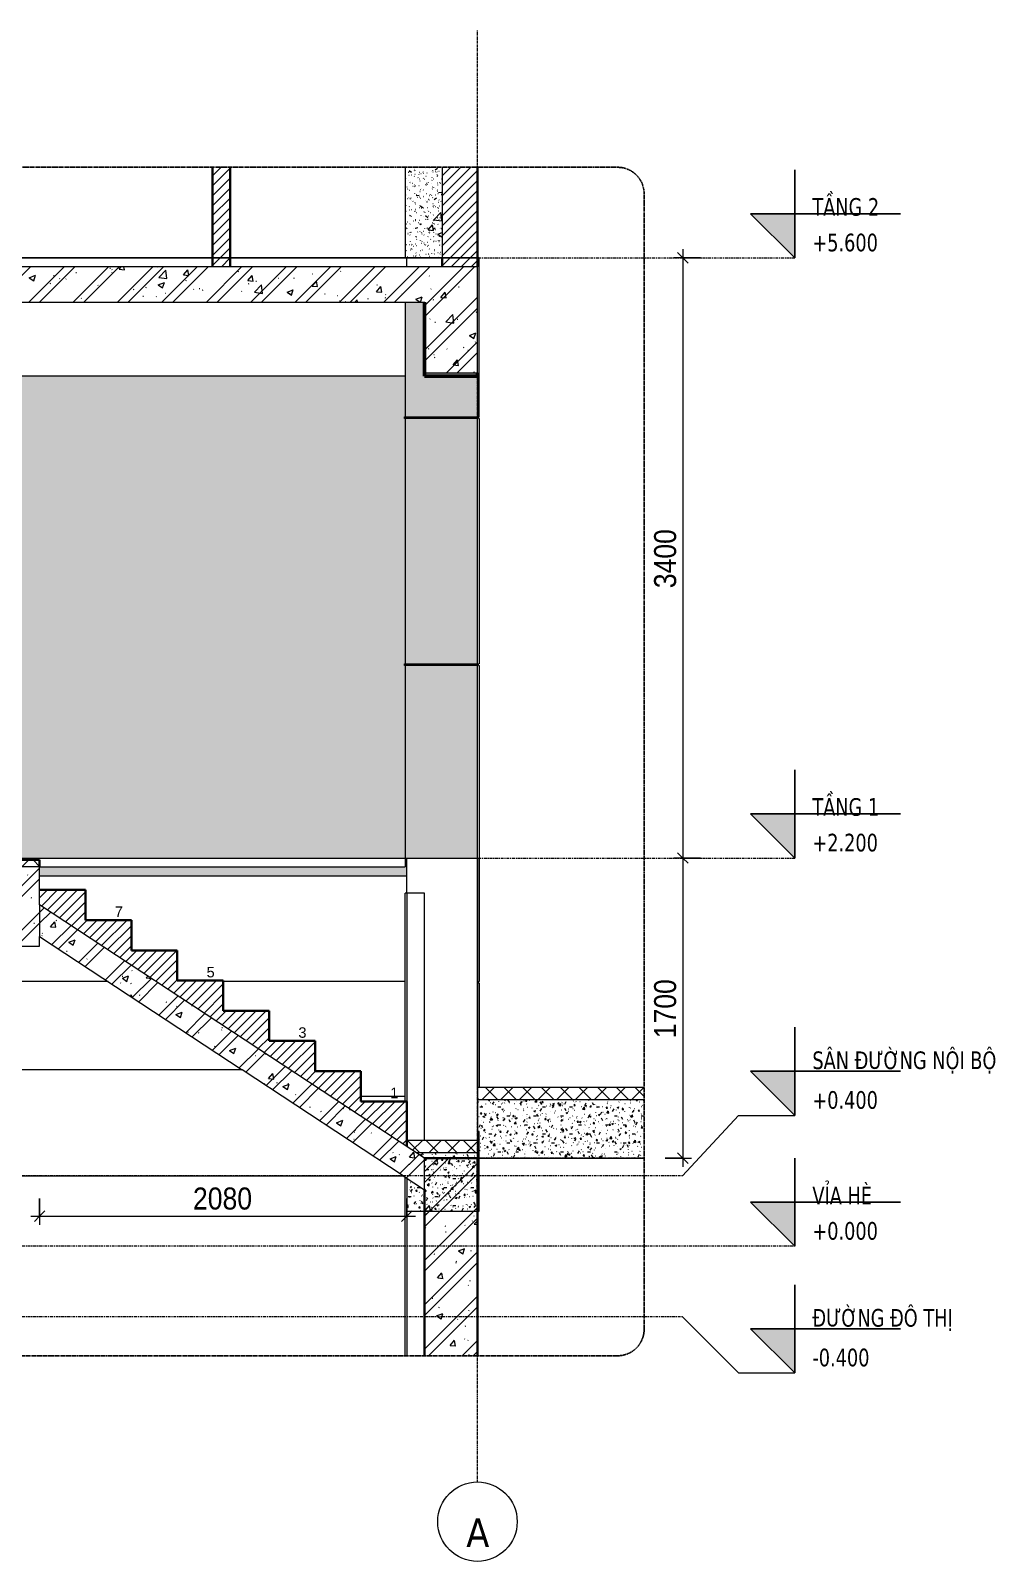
# Model space of a CAD drawing. Header units: millimetres. Extents: x 74302 to 149682, y -1785 to 49068.
# Drawn here: x 133990 to 139455, y -1785 to 6888 of the extents above; entities that cross this region are included whole.
import ezdxf

# ---------------------------------------------------------------- set-up
doc = ezdxf.new("R2010")
doc.units = ezdxf.units.MM
for name, pattern in [('Centre', [31.75, 6.35, -4.7625, 15.875, -4.7625]), ('Demolished', [7.14375, 4.7625, -2.38125]), ('Grid Line', [22.225, 12.7, -3.175, 3.175, -3.175]), ('Hidden', [7.14375, 4.7625, -2.38125]), ('IMPORT-CENTER _2_', [40.64, 25.4, -5.08, 5.08, -5.08])]:
    doc.linetypes.add(name, pattern=pattern)
for name, color, linetype, lineweight in [('0-3', 90, 'Continuous', 5), ('A-ANNO-DIMS', 211, 'Continuous', 9), ('A-ANNO-DIMS-50', 211, 'Continuous', 9), ('A-DETL-DEMO', 6, 'Demolished', 18), ('A-DETL-GENF', 92, 'Continuous', 18), ('A-DETL-GENF-3', 92, 'Hidden', 25), ('A-DETL-GENF-4', 9, 'Continuous', 18), ('A-DETL-THIN', 151, 'Continuous', 18), ('A-FLOR-1', 7, 'Continuous', 18), ('A-FLOR-FNSH-1', 250, 'Continuous', 35), ('A-FLOR-FNSH-2', 7, 'Continuous', 18), ('A-FLOR-LEVL', 51, 'Continuous', 9), ('A-FLOR-LEVL-1', 51, 'Continuous', 25), ('A-FLOR-LEVL-2', 51, 'Centre', 9), ('A-FLOR-MCUT', 51, 'Continuous', 18), ('A-FLOR-PATT-2', 8, 'Continuous', 18), ('A-WALL', 113, 'Continuous', 18), ('A-WALL-2', 250, 'Continuous', 35), ('A-WALL-FNSH-1', 7, 'Continuous', 18), ('A-WALL-PATT-1', 9, 'Continuous', 18), ('A-WALL-PATT-3', 111, 'Continuous', 18), ('A-WALL-PATT-4', 255, 'Continuous', 5), ('A-WALL-PATT-5', 254, 'Continuous', 18), ('G-IMPT', 8, 'Continuous', 18), ('G-IMPT-4', 8, 'IMPORT-CENTER _2_', 18), ('I-WALL', 2, 'Continuous', 18), ('M-EQPM', 50, 'Continuous', 18), ('M-EQPM-2', 50, 'Continuous', 25), ('S-BEAM-1', 71, 'Continuous', 5), ('S-BEAM-2', 7, 'Continuous', 18), ('S-BEAM-3', 10, 'Continuous', 50), ('S-COLS-5', 7, 'Continuous', 18), ('S-GRID-1', 1, 'Grid Line', 9), ('S-GRID-IDEN', 1, 'Continuous', 9), ('S-STRS', 31, 'Continuous', 18), ('S-STRS-1', 31, 'Continuous', 35), ('S-STRS-ANNO', 31, 'Continuous', 18)]:
    doc.layers.add(name, color=color, linetype=linetype, lineweight=lineweight)
doc.styles.add('Arial_1', font='arial.ttf', dxfattribs={"height": 59.53})
doc.styles.add('Tahoma_B', font='tahomabd.ttf', dxfattribs={"height": 162.5})
doc.styles.add('Tahoma_B_1', font='tahomabd.ttf', dxfattribs={"width": 0.85, "height": 100})
doc.styles.add('UTM Avo', font='', dxfattribs={"width": 0.9, "height": 125})
doc.styles.get('UTM Avo').set_extended_font_data('UTM Avo')
doc.dimstyles.new('1_Dim_chi_tiet_2_5', dxfattribs={"dimscale": 304.8, "dimtxt": 124.912619, "dimasz": 0.19685, "dimexe": 0.164042, "dimexo": 0.0625, "dimgap": 0.016404, "dimtad": 1, "dimdec": 0, "dimrnd": 5, "dimzin": 0, "dimdsep": 46, "dimtxsty": 'UTM Avo', "dimblk1": 'OBLIQUE', "dimblk2": 'OBLIQUE', "dimsah": 1, "dimcen": 0.09, "dimdle": 0.164042, "dimazin": 0, "dimtfac": 1, "dimtdec": 4, "dimtix": 1, "dimtmove": 0, "dimatfit": 3, "dimfxl": 0.328084, "dimfxlon": 1, "dimtvp": 1, "dimtolj": 1, "dimtzin": 0, "dimarcsym": 2})
pattern_1 = [(50, (-19712.72, 15725), (364.368, -31.8783), [38.1, -419.1]), (355, (-19712.7, 15725), (-70.486, 382.113), [30.48, -335.28]), (100.451, (-19682.35, 15722.34), (293.885, 350.233), [32.38, -356.18]), (46.184, (-19712.7, 15826.6), (542.158, -84.086), [57.15, -628.65]), (96.636, (-19667.54, 15819.6), (474.805, 494.855), [48.57, -534.27]), (351.184, (-19712.7, 15826.6), (474.81, 494.85), [45.72, -502.92]), (21, (-19661.92, 15801.2), (303.2285, -204.5305), [38.1, -419.1]), (326, (-19661.9, 15801.2), (123.604, 368.376), [30.48, -335.28]), (71.451, (-19636.65, 15784.16), (426.834, 163.843), [32.38, -356.18]), (37.5, (-19712.72, 15725), (6.1766, 169.1102), [3.353, -327.863, 3.353, -337.007, -336.55]), (37.5, (-19712.72, 15725), (6.1766, 169.1102), [-671.576, 3.353, -333.197]), (7.5, (-19712.72, 15725), (133.6389, 200.3615), [3.353, -190.703, 3.353, -320.243, -128.27]), (7.5, (-19712.72, 15725), (133.6389, 200.3615), [-517.652, 3.353, -124.917]), (327.5, (-19826, 15725), (271.1818, -11.4584), [3.353, -123.647, 3.353, -392.887, -525.78]), (327.5, (-19826, 15725), (271.1818, -11.4584), [-523.24, 3.353, -522.427]), (317.5, (-19876.8, 15725), (296.2585, 50.853), [3.353, -161.747, 3.353, -259.791, -373.38]), (317.5, (-19876.8, 15725), (296.2585, 50.853), [-428.244, 3.353, -370.027]), (45, (-19712.72, 15725), (-125.7236, 125.7236), []), (45, (-19712.72, 15915.5), (-125.7236, 125.7236), [])]
pattern_2 = [(45, (134045.125, 15725), (-28.28427, 28.28427), [])]
pattern_3 = [(45, (134045.125, 15725), (-53.033, 53.033), []), (135, (134045.125, 15725), (-53.033, -53.033), [])]
pattern_4 = [(0, (134045.125, 15725), (203.2, 50.8), [16.764, -135.636, 16.764, -135.636, -812.8]), (0, (134045.125, 15725), (203.2, 50.8), [-304.8, 16.764, -288.036, 16.764, -135.636, -355.6]), (0, (134045.125, 15725), (203.2, 50.8), [-762, 16.764, -84.836, 16.764, -237.236]), (120, (134121.325, 15750.4), (-145.59409, 150.57636), [16.764, -135.636, 16.764, -135.636, -812.8]), (120, (134121.325, 15750.4), (-145.59409, 150.57636), [-304.8, 16.764, -288.036, 16.764, -135.636, -355.6]), (120, (134121.325, 15750.4), (-145.59409, 150.57636), [-762, 16.764, -84.836, 16.764, -237.236]), (240, (134146.725, 15852), (-57.60591, -201.37636), [16.764, -135.636, 16.764, -135.636, -812.8]), (240, (134146.725, 15852), (-57.60591, -201.37636), [-304.8, 16.764, -288.036, 16.764, -135.636, -355.6]), (240, (134146.725, 15852), (-57.60591, -201.37636), [-762, 16.764, -84.836, 16.764, -237.236])]
pattern_5 = [(50, (134045.125, 15725), (91.09195, -7.96922), [9.525, -104.775]), (355, (134045.12, 15725), (-17.6212, 95.5283), [7.62, -83.82]), (100.451, (134052.72, 15724.34), (73.47134, 87.55785), [8.095, -89.045]), (46.184, (134045.12, 15750.4), (135.5398, -21.0213), [14.287, -157.162]), (96.636, (134056.42, 15748.65), (118.7017, 123.7142), [12.143, -133.568]), (351.184, (134045.12, 15750.4), (118.7029, 123.713), [11.43, -125.73]), (21, (134057.825, 15744.05), (75.80726, -51.1323), [9.525, -104.775]), (326, (134057.82, 15744.05), (30.9012, 92.09387), [7.62, -83.82]), (71.451, (134064.14, 15739.79), (106.70837, 40.9602), [8.095, -89.045]), (37.5, (134045.125, 15725), (1.54416, 42.27754), [1.676, -81.128, 1.676, -83.414, -84.137]), (37.5, (134045.125, 15725), (1.54416, 42.27754), [-167.894, 1.676, -82.461]), (7.5, (134045.125, 15725), (33.40972, 50.09037), [1.676, -46.838, 1.676, -79.223, -32.067]), (7.5, (134045.125, 15725), (33.40972, 50.09037), [-129.413, 1.676, -30.391]), (327.5, (134016.804, 15725), (67.79551, -2.864035), [1.676, -30.074, 1.676, -97.384, -131.445]), (327.5, (134016.804, 15725), (67.79551, -2.864035), [-130.81, 1.676, -129.769]), (317.5, (134004.104, 15725), (74.06478, 12.71375), [1.676, -39.599, 1.676, -64.11, -93.345]), (317.5, (134004.104, 15725), (74.06478, 12.71375), [-107.061, 1.676, -91.669])]
pattern_6 = [(50, (134045.12, 15725), (364.368, -31.8783), [38.1, -419.1]), (355, (134045.12, 15725), (-70.486, 382.113), [30.48, -335.28]), (100.451, (134075.5, 15722.34), (293.885, 350.233), [32.38, -356.18]), (46.184, (134045.12, 15826.6), (542.158, -84.086), [57.15, -628.65]), (96.636, (134090.3, 15819.6), (474.805, 494.855), [48.57, -534.27]), (351.184, (134045.1, 15826.6), (474.81, 494.85), [45.72, -502.92]), (21, (134095.92, 15801.2), (303.2285, -204.5305), [38.1, -419.1]), (326, (134095.92, 15801.2), (123.604, 368.376), [30.48, -335.28]), (71.451, (134121.2, 15784.16), (426.834, 163.843), [32.38, -356.18]), (37.5, (134045.12, 15725), (6.1766, 169.1102), [3.353, -327.863, 3.353, -337.007, -336.55]), (37.5, (134045.12, 15725), (6.1766, 169.1102), [-671.576, 3.353, -333.197]), (7.5, (134045.12, 15725), (133.6389, 200.3615), [3.353, -190.703, 3.353, -320.243, -128.27]), (7.5, (134045.12, 15725), (133.6389, 200.3615), [-517.652, 3.353, -124.917]), (327.5, (133931.84, 15725), (271.1818, -11.4584), [3.353, -123.647, 3.353, -392.887, -525.78]), (327.5, (133931.84, 15725), (271.1818, -11.4584), [-523.24, 3.353, -522.427]), (317.5, (133881.04, 15725), (296.2585, 50.853), [3.353, -161.747, 3.353, -259.791, -373.38]), (317.5, (133881.04, 15725), (296.2585, 50.853), [-428.244, 3.353, -370.027]), (45, (134045.12, 15725), (-125.7236, 125.7236), []), (45, (134045.12, 15915.5), (-125.7236, 125.7236), [])]

# ---------------------------------------------------------------- blocks, each defined once
blk = doc.blocks.new('NCV_TKTC_KET CAU_rvt-6-TKCS_SẢNH - BẬC CẤP 4 - MẶT CẮT')
at = {"layer": 'A-WALL-PATT-1'}
h = blk.add_hatch(dxfattribs=at)
h.set_pattern_fill('FP_27', color=256, style=0, pattern_type=2)
h.set_pattern_definition(pattern_1)
h.paths.add_polyline_path([(-17236.9, -620), (-17236.9, 500), (-17536.9, 500), (-17536.9, -620)])
h = blk.add_hatch(dxfattribs=at)
h.set_pattern_fill('FP_27', color=256, style=0, pattern_type=2)
h.set_pattern_definition(pattern_1)
h.paths.add_polyline_path([(-17236.9, -620), (-17236.9, 500), (-17536.9, 500), (-17536.9, -620)])
at = {"layer": 'S-BEAM-1'}
blk.add_hatch(color=256, dxfattribs=at).paths.add_polyline_path([(-17535.3, 4930), (-17236.9, 4930), (-17236.9, 4950), (-17535.3, 4950), (-17535.3, 5350), (-17536.9, 5350), (-17536.9, 4930)])
at = {"layer": 'A-FLOR-1'}
blk.add_line((-17896.9, 850), (-17646.9, 850), dxfattribs=at)
at = {"layer": 'A-WALL-2'}
for p, q in [((-17236.9, 500), (-17536.9, 500)), ((-17236.9, -620), (-17236.9, 500)), ((-17536.9, 320.4), (-17536.9, -620))]:
    blk.add_line(p, q, dxfattribs=at)
at = {"layer": 'S-BEAM-2'}
for p, q in [((-17646.9, 4930), (-21276.9, 4930)), ((-19716.9, 2100), (-17636.9, 2100)), ((-19329.3, 1500), (-21290.3, 1500)), ((-17646.9, 1500), (-18676.9, 1500))]:
    blk.add_line(p, q, dxfattribs=at)
at = {"layer": 'S-BEAM-3'}
for p, q in [((-17536.9, 5350), (-17536.9, 4930)), ((-17236.9, 4930), (-17236.9, 4950)), ((-17536.9, 4930), (-17236.9, 4930))]:
    blk.add_line(p, q, dxfattribs=at)
at = {"layer": 'S-COLS-5'}
for p, q in [((-17636.9, 5550), (-17636.9, 5600)), ((-17636.9, 2000), (-17636.9, 2200)), ((-17236.9, 2200), (-17236.9, 900))]:
    blk.add_line(p, q, dxfattribs=at)
blk = doc.blocks.new('TKTC_XREF_251221_MB TANG 2-7 - TKTC_XREF_260130_MB TANG 2-5_dwg_THU NUOC - THU NUOC-444531-TKCS_MB TẦNG 1-4746804-TKCS_SẢNH - BẬC CẤP 4 - MẶT CẮT')
at = {"layer": 'G-IMPT'}
for p, q in [((-20540.7, 5600), (-20690.7, 5600)), ((-20690.7, 5600), (-20540.7, 5600)), ((-20565.7, 5600), (-20665.7, 5600)), ((-20665.7, 5600), (-20565.7, 5600)), ((-20649.7, 5600), (-20655.7, 5600)), ((-20655.7, 5600), (-20649.7, 5600)), ((-20643.4, 5600), (-20637.4, 5600)), ((-20637.4, 5600), (-20643.4, 5600)), ((-20630.9, 5600), (-20624.9, 5600)), ((-20624.9, 5600), (-20630.9, 5600)), ((-20618.9, 5600), (-20612.9, 5600)), ((-20612.9, 5600), (-20618.9, 5600)), ((-20618.9, 5600), (-20612.9, 5600)), ((-20612.9, 5600), (-20618.9, 5600)), ((-20615.7, 5600), (-20615.7, 5600)), ((-20615.7, 5600), (-20615.7, 5600)), ((-20615.7, 5600), (-20615.7, 5600)), ((-20615.7, 5600), (-20615.7, 5600)), ((-20600.5, 5600), (-20606.5, 5600)), ((-20606.5, 5600), (-20600.5, 5600)), ((-20588, 5600), (-20594, 5600)), ((-20594, 5600), (-20588, 5600)), ((-20581.6, 5600), (-20575.6, 5600)), ((-20575.6, 5600), (-20581.6, 5600))]:
    blk.add_line(p, q, dxfattribs=at)
blk = doc.blocks.new('TKTC_XREF_251221_MB TANG 2-7 - TKTC_XREF_260130_MB TANG 2-5_dwg_$cc-4746806-TKCS_SẢNH - BẬC CẤP 4 - MẶT CẮT')
at = {"layer": 'G-IMPT-4'}
for p, q in [((-17590.7, 5600), (-17469.6, 5600)), ((-17529.8, 5600), (-17530.6, 5600))]:
    blk.add_line(p, q, dxfattribs=at)
at = {"layer": 'M-EQPM'}
for p, q in [((-17529.9, 5600), (-17530.5, 5600)), ((-17530.5, 5600), (-17530.2, 5600)), ((-17530.2, 5600), (-17529.9, 5600)), ((-17485.2, 5600), (-17485.2, 5600))]:
    blk.add_line(p, q, dxfattribs=at)
blk = doc.blocks.new('TKTC_XREF_251221_MB TANG 2-7 - TKTC_XREF_260130_MB TANG 2-5_dwg_CUM U_DN100-4746796-TKCS_SẢNH - BẬC CẤP 4 - MẶT CẮT')
at = {"layer": 'G-IMPT'}
for p, q in [((-17527.9, 5600), (-17528.6, 5600)), ((-17528, 5600), (-17528.6, 5600)), ((-17527.9, 5600), (-17528.6, 5600)), ((-17477.3, 5600), (-17528.6, 5600)), ((-17476.6, 5600), (-17527.9, 5600)), ((-17475.8, 5600), (-17472, 5600)), ((-17475.8, 5600), (-17472, 5600)), ((-17475.1, 5600), (-17471.3, 5600)), ((-17475.1, 5600), (-17471.3, 5600)), ((-17472, 5600), (-17472, 5600)), ((-17472, 5600), (-17471.9, 5600)), ((-17472, 5600), (-17472, 5600)), ((-17471.3, 5600), (-17471.3, 5600)), ((-17471.3, 5600), (-17471.3, 5600)), ((-17471.3, 5600), (-17471.3, 5600)), ((-17471.2, 5600), (-17471.2, 5600)), ((-17470.6, 5600), (-17470.5, 5600)), ((-17469.7, 5600), (-17469.7, 5600)), ((-17469, 5600), (-17469, 5600)), ((-17468.2, 5600), (-17468.2, 5600)), ((-17467.5, 5600), (-17467.5, 5600)), ((-17466.2, 5600), (-17466.9, 5600)), ((-17466.9, 5600), (-17466.2, 5600)), ((-17466.3, 5600), (-17465.5, 5600)), ((-17465.5, 5600), (-17466.2, 5600)), ((-17466.2, 5600), (-17466.2, 5600)), ((-17465.5, 5600), (-17465.5, 5600))]:
    blk.add_line(p, q, dxfattribs=at)
at = {"layer": 'G-IMPT', "flags": 128}
for points in [[(-17477.3, 5600), (-17528.6, 5600), (-17528.6, 5600)], [(-17476.6, 5600), (-17527.9, 5600), (-17528, 5600)], [(-17475.8, 5600), (-17475.8, 5600), (-17477.3, 5600), (-17477.2, 5600), (-17475.7, 5600), (-17475.7, 5600)], [(-17475.1, 5600), (-17475.1, 5600), (-17476.7, 5600), (-17476.6, 5600), (-17475.1, 5600), (-17475.1, 5600)], [(-17471.9, 5600), (-17475.7, 5600), (-17475.8, 5600), (-17472, 5600)], [(-17471.3, 5600), (-17475.1, 5600), (-17475.1, 5600), (-17471.3, 5600)], [(-17471.2, 5600), (-17466.9, 5600), (-17466.9, 5600), (-17471.2, 5600)], [(-17470.6, 5600), (-17466.3, 5600), (-17466.2, 5600), (-17470.5, 5600)]]:
    blk.add_lwpolyline(points, dxfattribs=at)
blk = doc.blocks.new('TKTC_XREF_251221_MB TANG 2-7 - TKTC_XREF_251221_MB TANG 2-7-2039446-TKCS_SẢNH - BẬC CẤP 4 - MẶT CẮT')
at = {"layer": 'M-EQPM'}
for p, q in [((-17596.6, 5600), (-17477, 5600)), ((-17477, 5600), (-17596.6, 5600)), ((-17477.3, 5600), (-17436.9, 5600)), ((-17477, 5600), (-17477.3, 5600)), ((-17436.7, 5600), (-17477, 5600)), ((-17436.9, 5600), (-17436.7, 5600))]:
    blk.add_line(p, q, dxfattribs=at)
at = {"layer": 'M-EQPM-2'}
blk.add_line((-23196.9, 5600), (-17236.9, 5600), dxfattribs=at)
for name, p in [('TKTC_XREF_251221_MB TANG 2-7 - TKTC_XREF_260130_MB TANG 2-5_dwg_THU NUOC - THU NUOC-444531-TKCS_MB TẦNG 1-4746804-TKCS_SẢNH - BẬC CẤP 4 - MẶT CẮT', (2877.1, 0)), ('TKTC_XREF_251221_MB TANG 2-7 - TKTC_XREF_260130_MB TANG 2-5_dwg_$cc-4746806-TKCS_SẢNH - BẬC CẤP 4 - MẶT CẮT', (0, 0)), ('TKTC_XREF_251221_MB TANG 2-7 - TKTC_XREF_260130_MB TANG 2-5_dwg_CUM U_DN100-4746796-TKCS_SẢNH - BẬC CẤP 4 - MẶT CẮT', (0, 0))]:
    blk.add_blockref(name, p)
blk = doc.blocks.new('BORDER VIEW - BORDER VIEW-2200112-TKCS_SẢNH - BẬC CẤP 4 - MẶT CẮT')
at = {"layer": 'A-DETL-GENF-3'}
for p, q in [((-23046.9, 6113.7), (-16442.5, 6113.7)), ((-16292.5, 5963.7), (-16292.5, -470)), ((-16442.5, -620), (-23046.9, -620))]:
    blk.add_line(p, q, dxfattribs=at)
for centre, start, end in [((-16442.5, 5963.7), 0, 90), ((-16442.5, -470), 270, 360)]:
    blk.add_arc(centre, 150, start, end, dxfattribs=at)
blk = doc.blocks.new('Level - CAO ĐỘ LEVEL-350587-TKCS_SẢNH - BẬC CẤP 4 - MẶT CẮT')
at = {"layer": 'A-FLOR-LEVL'}
blk.add_hatch(color=256, dxfattribs=at).paths.add_polyline_path([(-15439.7, 2450), (-15439.7, 2200), (-15689.7, 2450)])
at = {"layer": 'A-FLOR-LEVL-1'}
for p, q in [((-15439.7, 2200), (-15439.7, 2700)), ((-15689.7, 2450), (-15439.7, 2200)), ((-15689.7, 2450), (-14839.7, 2450))]:
    blk.add_line(p, q, dxfattribs=at)
blk = doc.blocks.new('Grid - M_Grid Head - Circle-353313-TKCS_SẢNH - BẬC CẤP 4 - MẶT CẮT')
at = {"layer": 'S-GRID-IDEN'}
blk.add_circle((-17236.9, -1560.2), 225, dxfattribs=at)
blk = doc.blocks.new('DIMBLOCK40-TKCS_SẢNH - BẬC CẤP 4 - MẶT CẮT')
at = {"layer": 'A-ANNO-DIMS-50'}
for p, q in [((134040.9, 270.9), (134040.9, 120.9)), ((134040.9, 170.9), (134040.9, 270.9)), ((136120.9, 270.9), (136120.9, 120.9)), ((136120.9, 170.9), (136120.9, 270.9)), ((133990.9, 170.9), (136170.9, 170.9))]:
    blk.add_line(p, q, dxfattribs=at)
at = {"layer": 'A-ANNO-DIMS-50', "lineweight": 25}
for p, q in [((134040.9, 170.9), (134070.9, 200.9)), ((136120.9, 170.9), (136150.9, 200.9)), ((134040.9, 170.9), (134010.9, 140.9)), ((136120.9, 170.9), (136090.9, 140.9))]:
    blk.add_line(p, q, dxfattribs=at)
at = {"layer": 'A-ANNO-DIMS-50', "color": 0, "insert": (134909.7, 333.3), "char_height": 125, "width": 410.824, "attachment_point": 1, "line_spacing_factor": 1.110334, "style": 'UTM Avo'}
blk.add_mtext('2080', dxfattribs=at)
blk = doc.blocks.new('_Oblique')
at = {"color": 0, "linetype": 'ByBlock', "lineweight": -2}
blk.add_line((-0.5, -0.5), (0.5, 0.5), dxfattribs=at)
blk = doc.blocks.new('DIMBLOCK41-TKCS_SẢNH - BẬC CẤP 4 - MẶT CẮT')
at = {"layer": 'A-ANNO-DIMS-50'}
for p, q in [((137683.8, 5650), (137683.8, 2200)), ((137783.8, 5600), (137633.8, 5600)), ((137683.8, 5600), (137783.8, 5600)), ((137783.8, 2200), (137633.8, 2200)), ((137683.8, 2200), (137783.8, 2200))]:
    blk.add_line(p, q, dxfattribs=at)
at = {"layer": 'A-ANNO-DIMS-50', "lineweight": 25}
for p, q in [((137683.8, 5600), (137653.8, 5630)), ((137683.8, 5600), (137713.8, 5570)), ((137683.8, 2200), (137653.8, 2230)), ((137683.8, 2200), (137713.8, 2170))]:
    blk.add_line(p, q, dxfattribs=at)
at = {"layer": 'A-ANNO-DIMS-50', "color": 0, "insert": (137521.5, 3728.8), "char_height": 125, "width": 410.824, "attachment_point": 1, "rotation": 90, "line_spacing_factor": 1.110334, "style": 'UTM Avo'}
blk.add_mtext('3400', dxfattribs=at)
blk = doc.blocks.new('DIMBLOCK42-TKCS_SẢNH - BẬC CẤP 4 - MẶT CẮT')
at = {"layer": 'A-ANNO-DIMS-50'}
for p, q in [((137783.8, 2200), (137633.8, 2200)), ((137683.8, 2200), (137683.8, 450)), ((137683.8, 2200), (137783.8, 2200)), ((137583.8, 500), (137733.8, 500)), ((137683.8, 500), (137583.8, 500))]:
    blk.add_line(p, q, dxfattribs=at)
at = {"layer": 'A-ANNO-DIMS-50', "lineweight": 25}
for p, q in [((137683.8, 2200), (137653.8, 2230)), ((137683.8, 2200), (137713.8, 2170)), ((137683.8, 500), (137653.8, 530)), ((137683.8, 500), (137713.8, 470))]:
    blk.add_line(p, q, dxfattribs=at)
at = {"layer": 'A-ANNO-DIMS-50', "color": 0, "insert": (137521.5, 1178.8), "char_height": 125, "width": 410.824, "attachment_point": 1, "rotation": 90, "line_spacing_factor": 1.110334, "style": 'UTM Avo'}
blk.add_mtext('1700', dxfattribs=at)

msp = doc.modelspace()

# ---------------------------------------------------------------- hatches: boundary and pattern name
at = {"layer": 'A-DETL-GENF-4'}
h = msp.add_hatch(dxfattribs=at)
h.set_pattern_fill('FP_27', color=256, style=0, pattern_type=2)
h.set_pattern_definition(pattern_6)
h.paths.add_polyline_path([(136520.9, 4950), (136520.9, 5550), (130560.9, 5550), (130560.9, 5350), (131322.5, 5350), (131322.5, 5150), (131522.5, 5150), (131522.5, 5350), (136222.5, 5350), (136222.5, 4950)])
h = msp.add_hatch(dxfattribs=at)
h.set_pattern_fill('FP_27', color=256, style=0, pattern_type=2)
h.set_pattern_definition(pattern_6)
h.paths.add_polyline_path([(134025, 1700), (134040.9, 1700), (134040.9, 2150), (130560.9, 2150), (130560.9, 1931.8), (131322.5, 1931.8), (131322.5, 1750), (131522.5, 1750), (131522.5, 1930), (132268.9, 1930), (132268.9, 1730), (132468.9, 1730), (132468.9, 1930), (133840.9, 1930), (133840.9, 1700)])
h = msp.add_hatch(dxfattribs=at)
h.set_pattern_fill('FP_27', color=256, style=0, pattern_type=2)
h.set_pattern_definition(pattern_6)
h.paths.add_polyline_path([(136220.9, 320.4), (136220.9, 500), (134040.9, 1934.7), (134040.9, 1755.1), (136100, 400)])
at = {"layer": 'A-FLOR-PATT-2'}
h = msp.add_hatch(dxfattribs=at)
h.set_pattern_fill('FP_29', color=256, style=0, pattern_type=2)
h.set_pattern_definition(pattern_3)
h.paths.add_polyline_path([(132470.9, 2150), (134040.9, 2150), (134040.9, 2190), (132470.9, 2190)])
h = msp.add_hatch(dxfattribs=at)
h.set_pattern_fill('FP_29', color=256, style=0, pattern_type=2)
h.set_pattern_definition(pattern_3)
h.paths.add_polyline_path([(136520.9, 830), (137465.4, 830), (137465.4, 900), (136520.9, 900)])
h = msp.add_hatch(dxfattribs=at)
h.set_pattern_fill('FP_31', color=256, style=0, pattern_type=2)
h.set_pattern_definition(pattern_4)
h.paths.add_polyline_path([(136520.9, 500), (137465.4, 500), (137465.4, 830), (136520.9, 830)])
h = msp.add_hatch(dxfattribs=at)
h.set_pattern_fill('FP_32', color=256, style=0, pattern_type=2)
h.set_pattern_definition(pattern_5)
h.paths.add_polyline_path([(136520.9, 500), (137465.4, 500), (137465.4, 830), (136520.9, 830)])
h = msp.add_hatch(dxfattribs=at)
h.set_pattern_fill('FP_29', color=256, style=0, pattern_type=2)
h.set_pattern_definition(pattern_3)
h.paths.add_polyline_path([(136175.3, 530), (136530.9, 530), (136530.9, 600), (136120.9, 600), (136120.9, 565.8)])
h = msp.add_hatch(dxfattribs=at)
h.set_pattern_fill('FP_31', color=256, style=0, pattern_type=2)
h.set_pattern_definition(pattern_4)
h.paths.add_polyline_path([(136220.9, 200), (136530.9, 200), (136530.9, 530), (136175.3, 530), (136220.9, 500), (136220.9, 320.4), (136120.9, 386.2), (136120.9, 200)])
h = msp.add_hatch(dxfattribs=at)
h.set_pattern_fill('FP_32', color=256, style=0, pattern_type=2)
h.set_pattern_definition(pattern_5)
h.paths.add_polyline_path([(136220.9, 200), (136530.9, 200), (136530.9, 530), (136175.3, 530), (136220.9, 500), (136220.9, 320.4), (136120.9, 386.2), (136120.9, 200)])
at = {"layer": 'A-WALL-PATT-3'}
h = msp.add_hatch(dxfattribs=at)
h.set_pattern_fill('FP_28', color=256, style=0, pattern_type=2)
h.set_pattern_definition(pattern_2)
h.paths.add_polyline_path([(135120.9, 5550), (135120.9, 6113.7), (135020.9, 6113.7), (135020.9, 5550)])
h = msp.add_hatch(dxfattribs=at)
h.set_pattern_fill('FP_28', color=256, style=0, pattern_type=2)
h.set_pattern_definition(pattern_2)
h.paths.add_polyline_path([(136520.9, 5550), (136520.9, 6113.7), (136320.9, 6113.7), (136320.9, 5550)])
at = {"layer": 'A-WALL-PATT-4'}
h = msp.add_hatch(color=256, dxfattribs=at)
h.paths.add_polyline_path([(136110.9, 3290), (136114.9, 3290), (136114.9, 3300), (136110.9, 3300), (136110.9, 3291.2)])
h.paths.add_polyline_path([(136110.9, 4690), (136114.9, 4690), (136114.9, 4700), (136110.9, 4700)])
h.paths.add_polyline_path([(133170.9, 5580), (133170.9, 5600), (132020.9, 5600), (132020.9, 5580), (133150.9, 5580)])
h.paths.add_polyline_path([(130770.9, 5580), (130770.9, 5600), (130560.9, 5600), (130560.9, 5580)])
h.paths.add_polyline_path([(130820.9, 5580), (131970.9, 5580), (131970.9, 5600), (130820.9, 5600)])
h = msp.add_hatch(color=256, dxfattribs=at)
h.paths.add_polyline_path([(136520.9, 2200), (136520.9, 3290), (136110.9, 3290), (136110.9, 2200)])
h.paths.add_polyline_path([(136520.9, 3300), (136520.9, 4690), (136110.9, 4690), (136110.9, 3300)])
h.paths.add_polyline_path([(136110.9, 4700), (136520.9, 4700), (136520.9, 4930), (136220.9, 4930), (136220.9, 5350), (136110.9, 5350)])
h = msp.add_hatch(color=256, dxfattribs=at)
h.paths.add_polyline_path([(132480.9, 2200), (136110.9, 2200), (136110.9, 3290), (136106.9, 3290), (136106.9, 3300), (136110.9, 3300), (136110.9, 4690), (136106.9, 4690), (136106.9, 4700), (136110.9, 4700), (136110.9, 4930), (132480.9, 4930), (132480.9, 3100), (132505.9, 3100), (132505.9, 3107.5), (132515.9, 3107.5), (132515.9, 3072.5), (132505.9, 3072.5), (132505.9, 3080), (132480.9, 3080), (132480.9, 2767.3)])
h.paths.add_polyline_path([(133617.5, 4700), (133617.5, 4728), (133627.5, 4727.4), (133627.5, 4700)])
for points in [[(136520.9, 4690), (136520.9, 4700), (136114.9, 4700), (136114.9, 4690)], [(136520.9, 3290), (136520.9, 3300), (136114.9, 3300), (136114.9, 3290)], [(134040.9, 2100), (136120.9, 2100), (136120.9, 2200), (136110.9, 2200), (136110.9, 2150), (134040.9, 2150), (134040.9, 2128.5)]]:
    msp.add_hatch(color=256, dxfattribs=at).paths.add_polyline_path(points)
at = {"layer": 'A-WALL-PATT-5'}
h = msp.add_hatch(dxfattribs=at)
h.set_pattern_fill('FP_34', color=256, style=0, pattern_type=2)
h.set_pattern_definition([(50, (134045.12, 15725), (364.368, -31.878), [38.1, -419.1]), (355, (134045.12, 15725), (-70.486, 382.113), [30.48, -335.28]), (100.451, (134075.5, 15722.34), (293.885, 350.233), [32.38, -356.18]), (46.184, (134045.12, 15826.6), (542.158, -84.086), [57.15, -628.65]), (96.636, (134090.3, 15819.6), (474.805, 494.855), [48.57, -534.27]), (351.184, (134045.1, 15826.6), (474.81, 494.85), [45.72, -502.92]), (21, (134095.92, 15801.2), (303.2285, -204.5305), [38.1, -419.1]), (326, (134095.92, 15801.2), (123.604, 368.376), [30.48, -335.28]), (71.451, (134121.2, 15784.16), (426.834, 163.843), [32.38, -356.18]), (37.5, (134045.12, 15725), (6.1766, 169.1102), [16.764, -314.452, 16.764, -323.596, -336.55]), (37.5, (134045.12, 15725), (6.1766, 169.1102), [-671.576, 16.764, -319.786]), (7.5, (134045.12, 15725), (133.639, 200.3615), [16.764, -177.292, 16.764, -306.832, -128.27]), (7.5, (134045.12, 15725), (133.639, 200.3615), [-517.652, 16.764, -111.506]), (327.5, (133931.84, 15725), (271.1818, -11.4584), [16.764, -110.236, 16.764, -379.476, -525.78]), (327.5, (133931.84, 15725), (271.1818, -11.4584), [-523.24, 16.764, -509.016]), (317.5, (133881.04, 15725), (296.2585, 50.853), [16.764, -148.336, 16.764, -246.38, -373.38]), (317.5, (133881.04, 15725), (296.2585, 50.853), [-428.244, 16.764, -356.616])])
h.paths.add_polyline_path([(136310.9, 5600), (136320.9, 5600), (136320.9, 6113.7), (136110.9, 6113.7), (136110.9, 5600)])
h = msp.add_hatch(dxfattribs=at)
h.set_pattern_fill('FP_35', color=256, style=0, pattern_type=2)
h.set_pattern_definition([(37.5, (134045.125, 15725), (-1.60031, 48.94136), [1.676, -36.932, 1.676, -41.504, -41.275]), (37.5, (134045.125, 15725), (-1.60031, 48.94136), [-81.788, 1.676, -39.599]), (7.5, (134045.125, 15725), (44.9521, 71.6827), [1.676, -19.152, 1.676, -33.122, -13.335]), (7.5, (134045.125, 15725), (44.9521, 71.6827), [-55.626, 1.676, -11.659]), (327.5, (134013.883, 15725), (79.0988, 0.14376), [1.676, -11.024, 1.676, -44.044, -59.69]), (327.5, (134013.883, 15725), (79.0988, 0.14376), [-58.42, 1.676, -58.014]), (317.5, (134013.88, 15725), (76.3552, 22.29306), [1.676, -4.674, 1.676, -28.296, -34.29]), (317.5, (134013.88, 15725), (76.3552, 22.29306), [-36.322, 1.676, -32.614])])
h.paths.add_polyline_path([(136310.9, 5600), (136320.9, 5600), (136320.9, 6113.7), (136110.9, 6113.7), (136110.9, 5600)])
at = {"layer": 'S-STRS'}
h = msp.add_hatch(dxfattribs=at)
h.set_pattern_fill('FP_28', color=256, style=0, pattern_type=2)
h.set_pattern_definition(pattern_2)
h.paths.add_polyline_path([(136120.9, 565.8), (136120.9, 821.1), (135860.9, 821.1), (135860.9, 992.2), (135600.9, 992.2), (135600.9, 1163.3), (135340.9, 1163.3), (135340.9, 1334.4), (135080.9, 1334.4), (135080.9, 1505.6), (134820.9, 1505.6), (134820.9, 1676.7), (134560.9, 1676.7), (134560.9, 1847.8), (134300.9, 1847.8), (134300.9, 2018.9), (134040.9, 2018.9), (134040.9, 1934.7), (136100, 579.6)])

# ---------------------------------------------------------------- linework, layer by layer
at = {"layer": 'A-DETL-DEMO'}
for p, q in [((136530.9, 600), (136520.9, 600)), ((137465.4, 500), (136520.9, 500))]:
    msp.add_line(p, q, dxfattribs=at)
at = {"layer": 'A-DETL-THIN'}
for p, q in [((136520.9, 5550), (130560.9, 5550)), ((136520.9, 4950), (136520.9, 5550)), ((131522.5, 5350), (136222.5, 5350)), ((136222.5, 5350), (136222.5, 4950)), ((136222.5, 4950), (136520.9, 4950)), ((134040.9, 2150), (130560.9, 2150)), ((134040.9, 1934.7), (134040.9, 2150)), ((136220.9, 500), (134040.9, 1934.7)), ((134040.9, 1934.7), (134040.9, 1755.1)), ((134040.9, 1700), (134040.9, 1755.1)), ((134040.9, 1755.1), (135188.3, 1000)), ((133840.9, 1700), (134040.9, 1700)), ((135188.3, 1000), (130560.9, 1000)), ((136100, 400), (135188.3, 1000)), ((136220.9, 320.4), (136220.9, 500)), ((130560.9, 400), (136100, 400)), ((136100, 400), (136220.9, 320.4))]:
    msp.add_line(p, q, dxfattribs=at)
at = {"layer": 'A-FLOR-FNSH-1'}
for p, q in [((134040.9, 2190), (132470.9, 2190)), ((134040.9, 2150), (134040.9, 2190))]:
    msp.add_line(p, q, dxfattribs=at)
at = {"layer": 'A-FLOR-FNSH-2'}
for p, q in [((137465.4, 900), (136520.9, 900)), ((136520.9, 900), (136520.9, 500)), ((136530.9, 600), (136120.9, 600)), ((136120.9, 600), (136120.9, 565.8)), ((136530.9, 200), (136530.9, 600)), ((136520.9, 500), (137465.4, 500)), ((136120.9, 386.2), (136120.9, 200)), ((136120.9, 200), (136530.9, 200))]:
    msp.add_line(p, q, dxfattribs=at)
at = {"layer": 'A-FLOR-LEVL'}
for p, q in [((137683.1, 400), (138000.6, 741.8)), ((138000.6, 741.8), (138318.1, 741.8)), ((137683.1, -400), (138000.6, -717.5)), ((138000.6, -717.5), (138318.1, -717.5))]:
    msp.add_line(p, q, dxfattribs=at)
at = {"layer": 'A-FLOR-LEVL-2'}
for p, q in [((129879.5, 5600), (138318.1, 5600)), ((129879.5, 2200), (138318.1, 2200)), ((137683.1, 400), (129879.5, 400)), ((138318.1, 0), (129879.5, 0)), ((137683.1, -400), (129879.5, -400))]:
    msp.add_line(p, q, dxfattribs=at)
at = {"layer": 'A-FLOR-MCUT'}
for p, q in [((137465.4, 830), (136520.9, 830)), ((136530.9, 530), (136175.3, 530))]:
    msp.add_line(p, q, dxfattribs=at)
at = {"layer": 'A-WALL'}
for p, q in [((136320.9, 6113.7), (136320.9, 5600)), ((136110.9, 5350), (136110.9, 4700)), ((136106.9, 4700), (136520.9, 4700)), ((136106.9, 4690), (136106.9, 4700)), ((136520.9, 4690), (136106.9, 4690)), ((136110.9, 4690), (136110.9, 3300)), ((136114.9, 4700), (136114.9, 4690)), ((136520.9, 2200), (136520.9, 4700)), ((136526.9, 4700), (136526.9, 4690)), ((136526.9, 4690), (136530.9, 4690)), ((136530.9, 4690), (136530.9, 3300)), ((136106.9, 3300), (136520.9, 3300)), ((136106.9, 3290), (136106.9, 3300)), ((136114.9, 3300), (136114.9, 3290)), ((136526.9, 3290), (136526.9, 3300)), ((136530.9, 3300), (136526.9, 3300)), ((136520.9, 3290), (136106.9, 3290)), ((136110.9, 3290), (136110.9, 2150)), ((136526.9, 3290), (136530.9, 3290)), ((136530.9, 3290), (136530.9, 2200)), ((132470.9, 2200), (136530.9, 2200)), ((136520.9, 900), (136520.9, 2200)), ((136530.9, 2200), (136530.9, 1500)), ((134040.9, 2150), (136110.9, 2150)), ((136220.9, 2000), (136110.9, 2000)), ((136110.9, 821.1), (136110.9, 2000)), ((136120.9, 2000), (136120.9, 821.1)), ((136220.9, 600), (136220.9, 2000)), ((136526.9, 1490), (136526.9, 1500)), ((136526.9, 1500), (136530.9, 1500)), ((136530.9, 1490), (136526.9, 1490)), ((136530.9, 1490), (136530.9, 900)), ((135860.9, 850), (136110.9, 850)), ((136110.9, -620), (136110.9, 392.8)), ((136120.9, 200), (136120.9, -620))]:
    msp.add_line(p, q, dxfattribs=at)
at = {"layer": 'A-WALL-2'}
for p, q in [((135020.9, 6113.7), (135020.9, 5550)), ((135120.9, 5550), (135120.9, 6113.7)), ((136520.9, 5550), (136520.9, 6113.7)), ((136320.9, 5600), (136320.9, 5550))]:
    msp.add_line(p, q, dxfattribs=at)
at = {"layer": 'A-WALL-FNSH-1'}
for p, q in [((136530.9, 5600), (136520.9, 5600)), ((136530.9, 4700), (136530.9, 5600)), ((136520.9, 4950), (136520.9, 4700)), ((136520.9, 4700), (136530.9, 4700)), ((136520.9, 650), (136520.9, 400)), ((136530.9, 650), (136520.9, 650)), ((136530.9, 400), (136530.9, 650)), ((136520.9, 400), (136530.9, 400))]:
    msp.add_line(p, q, dxfattribs=at)
at = {"layer": 'I-WALL'}
for p, q in [((136110.9, 6113.7), (136110.9, 5600)), ((136110.9, 5600), (136310.9, 5600))]:
    msp.add_line(p, q, dxfattribs=at)
at = {"layer": 'S-GRID-1'}
for p, q in [((136520.9, 5638.1), (136520.9, 6888.1)), ((136520.9, -85.2), (136520.9, 5638.1)), ((136520.9, -1335.2), (136520.9, -85.2))]:
    msp.add_line(p, q, dxfattribs=at)
at = {"layer": 'S-STRS-1'}
for p, q in [((134300.9, 2018.9), (134040.9, 2018.9)), ((134300.9, 1847.8), (134300.9, 2018.9)), ((134560.9, 1847.8), (134300.9, 1847.8)), ((134560.9, 1676.7), (134560.9, 1847.8)), ((134820.9, 1676.7), (134560.9, 1676.7)), ((134820.9, 1505.6), (134820.9, 1676.7)), ((135080.9, 1505.6), (134820.9, 1505.6)), ((135080.9, 1334.4), (135080.9, 1505.6)), ((135340.9, 1334.4), (135080.9, 1334.4)), ((135340.9, 1163.3), (135340.9, 1334.4)), ((135600.9, 1163.3), (135340.9, 1163.3)), ((135600.9, 992.2), (135600.9, 1163.3)), ((135860.9, 992.2), (135600.9, 992.2)), ((135860.9, 821.1), (135860.9, 992.2)), ((136120.9, 821.1), (135860.9, 821.1)), ((136120.9, 565.8), (136120.9, 821.1))]:
    msp.add_line(p, q, dxfattribs=at)

# ---------------------------------------------------------------- block references
at = {"layer": '0-3'}
msp.add_blockref('NCV_TKTC_KET CAU_rvt-6-TKCS_SẢNH - BẬC CẤP 4 - MẶT CẮT', (153757.8, 0), dxfattribs=at)
at = {"layer": 'A-DETL-GENF'}
msp.add_blockref('BORDER VIEW - BORDER VIEW-2200112-TKCS_SẢNH - BẬC CẤP 4 - MẶT CẮT', (153757.8, 0), dxfattribs=at)
at = {"layer": 'A-FLOR-LEVL-1'}
for p in [(153757.8, 3400), (153757.8, 0), (153757.8, -1458.2), (153757.8, -2200), (153757.8, -2917.5)]:
    msp.add_blockref('Level - CAO ĐỘ LEVEL-350587-TKCS_SẢNH - BẬC CẤP 4 - MẶT CẮT', p, dxfattribs=at)
at = {"layer": 'M-EQPM'}
msp.add_blockref('TKTC_XREF_251221_MB TANG 2-7 - TKTC_XREF_251221_MB TANG 2-7-2039446-TKCS_SẢNH - BẬC CẤP 4 - MẶT CẮT', (153757.8, 0), dxfattribs=at)
at = {"layer": 'S-GRID-IDEN'}
msp.add_blockref('Grid - M_Grid Head - Circle-353313-TKCS_SẢNH - BẬC CẤP 4 - MẶT CẮT', (153757.8, 0), dxfattribs=at)

# ---------------------------------------------------------------- texts
at = {"layer": 'A-FLOR-LEVL', "char_height": 100, "line_spacing_factor": 0.996129, "style": 'Tahoma_B_1'}
for s, insert, width, attachment_point in [('\\pt510,1020,1530,2040,2550,3060,3570,4080,4590,5100,5610,6120,6630,7140,7650,8160,8670,9180,9690,10200,10710,11220,11730,12240,12750,13260,13770,14280,14790,15300,15810,16320;TẦNG 2', (138418.4, 5837.2), 452.625, 7), ('\\pt212.5,425,637.5,850,1062.5,1275,1487.5,1700,1912.5,2125,2337.5,2550,2762.5,2975,3187.5,3400,3612.5,3825,4037.5,4250,4462.5,4675,4887.5,5100,5312.5,5525,5737.5,5950,6162.5,6375,6587.5,6800;+5.600', (138418.4, 5737.5), 441.575, 1), ('\\pt510,1020,1530,2040,2550,3060,3570,4080,4590,5100,5610,6120,6630,7140,7650,8160,8670,9180,9690,10200,10710,11220,11730,12240,12750,13260,13770,14280,14790,15300,15810,16320;TẦNG 1', (138418.4, 2437.2), 452.625, 7), ('\\pt212.5,425,637.5,850,1062.5,1275,1487.5,1700,1912.5,2125,2337.5,2550,2762.5,2975,3187.5,3400,3612.5,3825,4037.5,4250,4462.5,4675,4887.5,5100,5312.5,5525,5737.5,5950,6162.5,6375,6587.5,6800;+2.200', (138418.4, 2337.5), 441.575, 1), ('\\pt510,1020,1530,2040,2550,3060,3570,4080,4590,5100,5610,6120,6630,7140,7650,8160,8670,9180,9690,10200,10710,11220,11730,12240,12750,13260,13770,14280,14790,15300,15810,16320;SÂN ĐƯỜNG NỘI BỘ', (138418.4, 979), 1256.725, 7), ('\\pt212.5,425,637.5,850,1062.5,1275,1487.5,1700,1912.5,2125,2337.5,2550,2762.5,2975,3187.5,3400,3612.5,3825,4037.5,4250,4462.5,4675,4887.5,5100,5312.5,5525,5737.5,5950,6162.5,6375,6587.5,6800;+0.400', (138418.4, 879.3), 441.575, 1), ('\\pt510,1020,1530,2040,2550,3060,3570,4080,4590,5100,5610,6120,6630,7140,7650,8160,8670,9180,9690,10200,10710,11220,11730,12240,12750,13260,13770,14280,14790,15300,15810,16320;VỈA HÈ', (138418.4, 237.2), 427.55, 7), ('\\pt212.5,425,637.5,850,1062.5,1275,1487.5,1700,1912.5,2125,2337.5,2550,2762.5,2975,3187.5,3400,3612.5,3825,4037.5,4250,4462.5,4675,4887.5,5100,5312.5,5525,5737.5,5950,6162.5,6375,6587.5,6800;+0.000', (138418.4, 137.5), 441.575, 1), ('\\pt510,1020,1530,2040,2550,3060,3570,4080,4590,5100,5610,6120,6630,7140,7650,8160,8670,9180,9690,10200,10710,11220,11730,12240,12750,13260,13770,14280,14790,15300,15810,16320;ĐƯỜNG ĐÔ THỊ', (138418.4, -480.3), 958.8, 7), ('\\pt212.5,425,637.5,850,1062.5,1275,1487.5,1700,1912.5,2125,2337.5,2550,2762.5,2975,3187.5,3400,3612.5,3825,4037.5,4250,4462.5,4675,4887.5,5100,5312.5,5525,5737.5,5950,6162.5,6375,6587.5,6800;-0.400', (138418.4, -580), 396.525, 1)]:
    msp.add_mtext(s, dxfattribs=dict(at, insert=insert, width=width, attachment_point=attachment_point))
at = {"layer": 'S-STRS-ANNO', "char_height": 59.5, "width": 54.943, "attachment_point": 1, "line_spacing_factor": 0.941778, "style": 'Arial_1'}
for s, insert in [('7', (134466.5, 1925.4)), ('5', (134986.5, 1583.2)), ('3', (135506.5, 1240.9)), ('1', (136026.5, 898.7))]:
    msp.add_mtext(s, dxfattribs=dict(at, insert=insert))

# ---------------------------------------------------------------- dimensions: what is measured, and where the dimension line sits
at = {"layer": 'A-ANNO-DIMS'}
for base, p1, p2, override, picture, middle in [((137683.8, 2200), (137783.8, 5600), (137783.8, 2200), {"dimpost": '<>', "dimfxl": 3400}, 'DIMBLOCK41-TKCS_SẢNH - BẬC CẤP 4 - MẶT CẮT', (137614.2, 3900)), ((137683.8, 500), (137783.8, 2200), (137583.8, 500), {"dimpost": '<>', "dimfxl": 1711.724277}, 'DIMBLOCK42-TKCS_SẢNH - BẬC CẤP 4 - MẶT CẮT', (137614.2, 1350))]:
    dim = msp.add_linear_dim(base=base, p1=p1, p2=p2, angle=90, dimstyle='1_Dim_chi_tiet_2_5', override=override, dxfattribs=at)
    dim.commit()
    dim.dimension.update_dxf_attribs({"geometry": picture, "text_midpoint": middle})
dim = msp.add_linear_dim(base=(136120.9, 170.9), p1=(134040.9, 270.9), p2=(136120.9, 270.9), dimstyle='1_Dim_chi_tiet_2_5', override={"dimpost": '<>', "dimfxl": 2080}, dxfattribs=at)
dim.commit()
dim.dimension.update_dxf_attribs({"geometry": 'DIMBLOCK40-TKCS_SẢNH - BẬC CẤP 4 - MẶT CẮT', "text_midpoint": (135080.9, 240.6)})

# ---------------------------------------------------------------- next in the draw order: texts
at = {"layer": 'S-GRID-IDEN', "insert": (136523, -1622.6), "char_height": 162.5, "width": 155.5, "attachment_point": 5, "line_spacing_factor": 0.996129, "style": 'Tahoma_B', "bg_fill": 3, "box_fill_scale": 1.25, "bg_fill_color": 256, "bg_fill_true_color": 13158600, "bg_fill_transparency": 0}
msp.add_mtext('\\pt634.99962,1269.99925,1905.0005,2540.00013,3174.99975,3809.99937,4445.00062,5080.00025,5714.99987,6349.9995,6985.00075,7620.00037,8255,8889.99962,9524.99925,10160.0005,10795.00013,11429.99975,12064.99938,12700.00063,13335.00025,13969.99988,14604.9995,15240.00075,15875.00038,16510,17144.99963,17779.99925,18415.0005,19050.00013,19684.99975,20319.99938;A', dxfattribs=at)

doc.saveas('drawing.dxf')
